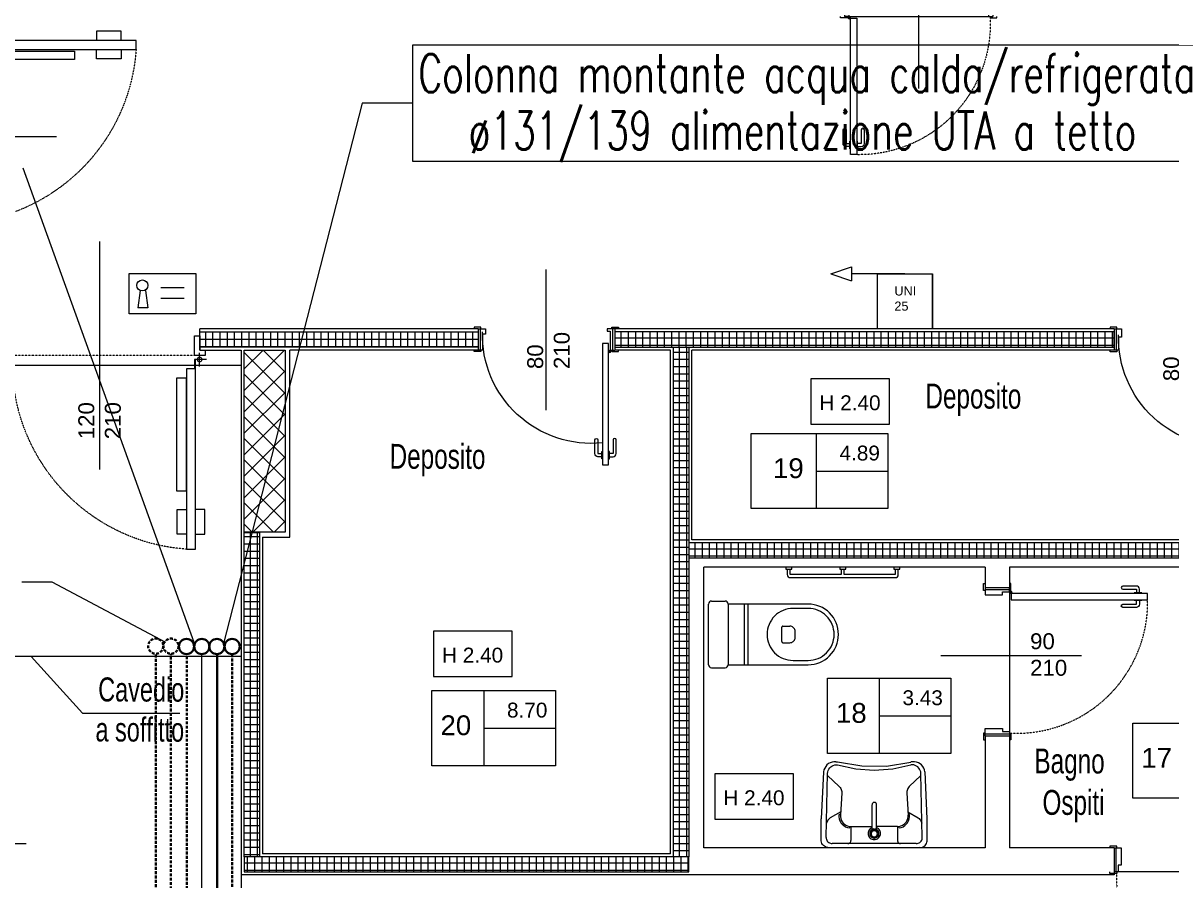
# Model space of a CAD drawing. Header units: millimetres. Extents: x -3782782348 to 131293, y -36553 to 57271.
# Drawn here: x 91542 to 92299, y 38488 to 39053 of the extents above; entities that cross this region are included whole.
import ezdxf

# ---------------------------------------------------------------- set-up
doc = ezdxf.new("R2010")
doc.units = ezdxf.units.MM
doc.header["$LTSCALE"] = 0.01
for name, pattern in [('ACAD_ISO03W100', [30, 12, -18]), ('CONTINOUS', [0]), ('HIDDEN2', [4.7625, 3.175, -1.5875]), ('TRATTEGGIATA', [19.05, 12.7, -6.35])]:
    doc.linetypes.add(name, pattern=pattern)
for name, color, linetype in [('ESTRAZ', 2, 'Continuous'), ('Idranti', 253, 'Continuous'), ('IMPIANTO', 7, 'Continuous'), ('X_Arredi', 6, 'Continuous'), ('X_MURI', 8, 'Continuous'), ('X_quote serramenti interni', 251, 'CONTINOUS')]:
    doc.layers.add(name, color=color, linetype=linetype)
doc.layers.add('tubi_uta', color=253, linetype='Continuous', lineweight=50)
doc.styles.add('nomi', font='arial.ttf')
doc.styles.add('QUOTE', font='simplex.shx', dxfattribs={"width": 0.7})
doc.styles.add('ROMANS', font='romans')

# ---------------------------------------------------------------- blocks, each defined once
blk = doc.blocks.new('porta 120 metallica')
blk.add_line((66, 71.65), (66, -78.72))
at = {"linetype": 'ByBlock'}
for p, q in [((-4.42, -6.24), (3.42, -6.24)), ((0.09, -10.75), (0.09, -1.73))]:
    blk.add_line(p, q, dxfattribs=at)
at = {"color": 5, "linetype": 'HIDDEN2'}
blk.add_line((3.5, -3.53), (123.5, -3.53), dxfattribs=at)
at = {"linetype": 'ByBlock'}
for points in [[(-3.5, 0), (-3.5, -3.53), (3.5, -3.53), (3.5, 9.47), (0, 9.47), (0, 0)], [(123.5, -3.53), (123.5, 9.47), (127, 9.47), (127, 0), (130.5, 0), (130.5, -3.53)], [(8.79, -12.27), (8.79, -131.24), (3.49, -131.24), (3.49, -131.24), (2.79, -131.24), (2.79, -6.24), (3.49, -6.24), (3.49, -12.27)]]:
    blk.add_lwpolyline(points, close=True, dxfattribs=at)
for points in [[(2.8, -121.42), (-3.26, -121.42), (-3.26, -105.12), (2.79, -105.12)], [(8.79, -121.42), (14.85, -121.42), (14.85, -105.12), (8.79, -105.12)]]:
    blk.add_lwpolyline(points, dxfattribs=at)
blk.add_circle((0.09, -6.24), 1.51, dxfattribs=at)
at = {"color": 5, "linetype": 'HIDDEN2'}
blk.add_arc((0.02, -7.99), 123.56, 274.07323, 2.06635, dxfattribs=at)
blk = doc.blocks.new('porta 90 specc')
at = {"extrusion": (0, 0, -1)}
for p, q in [((-45.03, 41.86), (-47.03, 41.86)), ((-46.03, 42.87), (-46.03, 40.86)), ((-29.12, 43.6), (-45.13, 43.6))]:
    blk.add_line(p, q, dxfattribs=at)
for p, q in [((-45.13, 45.1), (-45.13, -49.98)), ((-92.76, 0), (0, 0)), ((-29.12, -51.48), (-45.13, -51.48))]:
    blk.add_line(p, q)
for points in [[(130.94, 41.46), (130.94, 43.95, 0.414214), (128.93, 45.95), (119.91, 45.95, 1), (119.91, 43.95), (128.93, 43.95), (128.93, 41.46)], [(130.94, 36.45), (130.94, 33.94, -0.414214), (128.93, 31.94), (119.91, 31.94, -1), (119.91, 33.94), (128.93, 33.94), (128.93, 36.45)]]:
    blk.add_lwpolyline(points, format="xyb", dxfattribs=at)
for points in [[(45.13, 43.12), (46.13, 43.12), (46.13, 47.55), (45.13, 47.55)], [(29.12, 43.12), (28.12, 43.12), (28.12, 47.55), (29.12, 47.55)], [(132.44, 40.96), (132.44, 41.46), (127.43, 41.46), (127.43, 40.96)], [(29.12, 45.1), (29.12, 40.11), (40.62, 40.11), (40.62, 42.11), (45.13, 42.11), (45.13, 45.1)], [(132.44, 36.95), (132.44, 36.45), (127.43, 36.45), (127.43, 36.95)]]:
    blk.add_lwpolyline(points, dxfattribs=at)
blk.add_lwpolyline([(46.28, 40.96), (46.28, 36.95), (136.28, 36.95), (136.28, 40.96)], close=True, dxfattribs=at)
for points in [[(-45.13, -50.98), (-46.13, -50.98), (-46.13, -55.44), (-45.13, -55.44)], [(-29.12, -52.76), (-29.12, -47.97), (-40.62, -47.97), (-40.62, -49.98), (-45.13, -49.98), (-45.13, -52.76)], [(-29.12, -50.98), (-28.12, -50.98), (-28.12, -55.44), (-29.12, -55.44)]]:
    blk.add_lwpolyline(points)
blk.add_circle((46.03, 41.86), 0.652, dxfattribs=at)
at = {"linetype": 'ACAD_ISO03W100', "ltscale": 0.5, "extrusion": (0, 0, -1)}
blk.add_arc((49.84, 35.35), 86.46, 266.87807, 1.05972, dxfattribs=at)
blk = doc.blocks.new('gghh')
at = {"layer": 'X_Arredi'}
for p, q in [((15386.36, 7523.15), (15386.57, 7524.43)), ((15386.57, 7524.43), (15387.01, 7525.65)), ((15387.01, 7525.65), (15387.65, 7526.78)), ((15387.65, 7526.78), (15388.47, 7527.78)), ((15388.47, 7527.78), (15389.46, 7528.62)), ((15389.25, 7524.46), (15388.81, 7523.59)), ((15389.82, 7525.24), (15389.25, 7524.46)), ((15389.46, 7528.62), (15390.57, 7529.28)), ((15390.52, 7525.93), (15389.82, 7525.24)), ((15391.32, 7526.49), (15390.52, 7525.93)), ((15390.57, 7529.28), (15391.78, 7529.74)), ((15392.21, 7526.92), (15391.32, 7526.49)), ((15391.78, 7529.74), (15393.06, 7529.99)), ((15393.15, 7527.2), (15392.21, 7526.92)), ((15393.06, 7529.99), (15393.06, 7529.99)), ((15393.1, 7530.06), (15424, 7531.59)), ((15394.13, 7527.33), (15393.15, 7527.2)), ((15436.26, 7528.28), (15394.13, 7527.33)), ((15395.4, 7527.36), (15402.77, 7519.63)), ((15419.38, 7518.72), (15423.47, 7525.63)), ((15423.47, 7525.63), (15423.88, 7526.21)), ((15423.88, 7526.21), (15424.36, 7526.71)), ((15437.81, 7531.59), (15424, 7531.59)), ((15424.36, 7526.71), (15424.92, 7527.14)), ((15424.92, 7527.14), (15426.86, 7528.07)), ((15436.26, 7528.28), (15436.89, 7528.24)), ((15436.89, 7528.24), (15437.52, 7528.11)), ((15437.52, 7528.11), (15438.11, 7527.87)), ((15437.81, 7531.59), (15437.81, 7531.59)), ((15438.64, 7531.56), (15437.81, 7531.59)), ((15438.11, 7527.87), (15438.66, 7527.55)), ((15439.47, 7531.38), (15438.64, 7531.56)), ((15438.66, 7527.55), (15439.14, 7527.14)), ((15439.14, 7527.14), (15439.56, 7526.66)), ((15440.25, 7531.07), (15439.47, 7531.38)), ((15439.56, 7526.66), (15439.9, 7526.12)), ((15439.9, 7526.12), (15440.15, 7525.54)), ((15440.15, 7525.54), (15440.3, 7524.92)), ((15440.97, 7530.64), (15440.25, 7531.07)), ((15440.3, 7524.92), (15440.35, 7524.28)), ((15440.35, 7524.28), (15440.35, 7524.28)), ((15440.37, 7468.93), (15440.35, 7524.28)), ((15441.6, 7530.1), (15440.97, 7530.64)), ((15442.14, 7529.46), (15441.6, 7530.1)), ((15442.56, 7528.75), (15442.14, 7529.46)), ((15442.85, 7527.97), (15442.56, 7528.75)), ((15443.01, 7527.16), (15442.85, 7527.97)), ((15443.04, 7526.33), (15443.01, 7527.16)), ((15443.06, 7466.89), (15443.04, 7526.33)), ((15386.36, 7521.86), (15386.36, 7523.15)), ((15386.36, 7521.86), (15386.36, 7520.74)), ((15386.36, 7520.74), (15389.17, 7504.77)), ((15388.51, 7522.66), (15388.38, 7521.7)), ((15388.38, 7521.7), (15388.4, 7520.73)), ((15388.4, 7520.73), (15391.05, 7508.8)), ((15388.81, 7523.59), (15388.51, 7522.66)), ((15402.77, 7519.63), (15403.32, 7519.14)), ((15403.32, 7519.14), (15403.94, 7518.73)), ((15403.94, 7518.73), (15404.61, 7518.41)), ((15404.61, 7518.41), (15405.32, 7518.19)), ((15405.32, 7518.19), (15406.05, 7518.08)), ((15406.05, 7518.08), (15406.8, 7518.07)), ((15406.8, 7518.07), (15421.53, 7518.92)), ((15421.43, 7519.92), (15420.76, 7518.87)), ((15421.43, 7519.91), (15422.79, 7519.9)), ((15421.53, 7518.92), (15422.69, 7518.9)), ((15422.69, 7518.9), (15423.83, 7518.7)), ((15422.79, 7519.9), (15424.12, 7519.66)), ((15423.83, 7518.7), (15424.92, 7518.32)), ((15424.12, 7519.66), (15425.4, 7519.2)), ((15424.92, 7518.32), (15425.93, 7517.77)), ((15425.4, 7519.2), (15426.58, 7518.54)), ((15425.93, 7517.77), (15426.84, 7517.06)), ((15426.58, 7518.54), (15427.63, 7517.7)), ((15426.84, 7517.06), (15427.62, 7516.21)), ((15427.63, 7517.7), (15428.52, 7516.69)), ((15428.52, 7516.69), (15429.23, 7515.55)), ((15427.62, 7516.21), (15428.25, 7515.25)), ((15428.25, 7515.25), (15428.71, 7514.21)), ((15428.71, 7514.21), (15428.99, 7513.1)), ((15428.99, 7513.1), (15429.09, 7511.96)), ((15430.03, 7513.01), (15429.06, 7512.51)), ((15429.09, 7511.96), (15438.33, 7511.97)), ((15429.09, 7511.96), (15429.09, 7498.04)), ((15429.23, 7515.55), (15429.74, 7514.31)), ((15429.74, 7514.31), (15430.03, 7513.01)), ((15438.68, 7512), (15438.33, 7511.97)), ((15439.02, 7512.09), (15438.68, 7512)), ((15439.34, 7512.24), (15439.02, 7512.09)), ((15439.63, 7512.43), (15439.34, 7512.24)), ((15439.88, 7512.68), (15439.63, 7512.43)), ((15440.08, 7512.97), (15439.88, 7512.68)), ((15440.23, 7513.28), (15440.08, 7512.97)), ((15440.32, 7513.62), (15440.23, 7513.28)), ((15440.35, 7513.96), (15440.32, 7513.62)), ((15389.17, 7504.77), (15389.25, 7488.57)), ((15391.05, 7508.8), (15391.95, 7496.61)), ((15391.95, 7496.61), (15391.09, 7484.42)), ((15413.18, 7496.55), (15413.2, 7496.81)), ((15413.2, 7496.29), (15413.18, 7496.55)), ((15413.2, 7496.81), (15413.27, 7497.06)), ((15413.27, 7496.05), (15413.2, 7496.29)), ((15413.27, 7497.06), (15413.38, 7497.29)), ((15413.38, 7495.81), (15413.27, 7496.05)), ((15413.53, 7495.6), (15413.38, 7495.81)), ((15413.52, 7497.5), (15413.71, 7497.69)), ((15413.71, 7495.42), (15413.53, 7495.6)), ((15413.71, 7497.69), (15413.92, 7497.84)), ((15413.92, 7495.27), (15413.71, 7495.42)), ((15413.92, 7497.84), (15414.15, 7497.94)), ((15414.15, 7495.16), (15413.92, 7495.27)), ((15414.15, 7497.94), (15414.4, 7498.01)), ((15414.4, 7495.09), (15414.15, 7495.16)), ((15414.4, 7498.01), (15414.66, 7498.03)), ((15414.66, 7495.07), (15414.4, 7495.09)), ((15431.04, 7495.08), (15414.66, 7495.07)), ((15431.02, 7498.04), (15414.71, 7498.03)), ((15429.1, 7481.24), (15429.09, 7495.14)), ((15429.86, 7498.03), (15430.17, 7498.66)), ((15429.88, 7495.08), (15429.88, 7495.08)), ((15430.2, 7494.45), (15429.88, 7495.08)), ((15430.17, 7498.66), (15430.58, 7499.24)), ((15430.62, 7493.88), (15430.2, 7494.45)), ((15430.58, 7499.24), (15431.08, 7499.73)), ((15431.13, 7493.39), (15430.62, 7493.88)), ((15430.67, 7496.98), (15430.78, 7497.48)), ((15430.68, 7496.12), (15430.68, 7496.12)), ((15430.8, 7495.61), (15430.68, 7496.12)), ((15430.78, 7497.48), (15430.98, 7497.97)), ((15431.01, 7495.14), (15430.8, 7495.61)), ((15430.98, 7497.97), (15431.25, 7498.4)), ((15431.29, 7494.7), (15431.01, 7495.14)), ((15431.08, 7499.73), (15431.66, 7500.13)), ((15431.14, 7496.58), (15431.18, 7497.02)), ((15431.18, 7496.13), (15431.14, 7496.58)), ((15431.18, 7497.02), (15431.3, 7497.46)), ((15431.3, 7495.7), (15431.18, 7496.13)), ((15431.25, 7498.4), (15431.6, 7498.79)), ((15431.65, 7494.32), (15431.29, 7494.7)), ((15431.3, 7497.46), (15431.48, 7497.86)), ((15431.48, 7495.3), (15431.3, 7495.7)), ((15431.48, 7497.86), (15431.74, 7498.23)), ((15431.74, 7494.93), (15431.48, 7495.3)), ((15431.6, 7498.79), (15432.01, 7499.11)), ((15432.06, 7494.01), (15431.65, 7494.32)), ((15431.66, 7500.13), (15432.31, 7500.43)), ((15431.74, 7498.23), (15432.05, 7498.54)), ((15432.05, 7494.61), (15431.74, 7494.93)), ((15431.85, 7496.6), (15431.88, 7496.96)), ((15431.88, 7496.25), (15431.85, 7496.6)), ((15431.88, 7496.96), (15431.97, 7497.3)), ((15431.97, 7495.91), (15431.88, 7496.25)), ((15431.97, 7497.3), (15432.13, 7497.63)), ((15432.13, 7495.58), (15431.97, 7495.91)), ((15432.01, 7499.11), (15432.47, 7499.36)), ((15432.05, 7498.54), (15432.41, 7498.8)), ((15432.41, 7494.36), (15432.05, 7494.61)), ((15432.53, 7493.77), (15432.06, 7494.01)), ((15432.13, 7497.63), (15432.33, 7497.92)), ((15432.33, 7495.29), (15432.13, 7495.58)), ((15432.31, 7500.43), (15432.99, 7500.6)), ((15432.33, 7497.92), (15432.59, 7498.17)), ((15432.59, 7495.04), (15432.33, 7495.29)), ((15432.41, 7498.8), (15432.81, 7498.99)), ((15432.81, 7494.17), (15432.41, 7494.36)), ((15432.47, 7499.36), (15432.96, 7499.53)), ((15432.59, 7498.17), (15432.88, 7498.37)), ((15432.88, 7494.84), (15432.59, 7495.04)), ((15432.81, 7498.99), (15433.24, 7499.11)), ((15433.24, 7494.05), (15432.81, 7494.17)), ((15432.88, 7498.37), (15433.21, 7498.52)), ((15433.21, 7494.69), (15432.88, 7494.84)), ((15432.96, 7499.53), (15433.47, 7499.61)), ((15432.99, 7500.6), (15433.69, 7500.66)), ((15433.21, 7498.52), (15433.56, 7498.62)), ((15433.56, 7494.6), (15433.21, 7494.69)), ((15433.24, 7499.11), (15433.68, 7499.15)), ((15433.68, 7494.01), (15433.24, 7494.05)), ((15433.47, 7499.61), (15433.99, 7499.6)), ((15433.56, 7498.62), (15433.92, 7498.65)), ((15433.92, 7494.57), (15433.56, 7494.6)), ((15433.68, 7499.15), (15434.12, 7499.11)), ((15434.12, 7494.05), (15433.68, 7494.01)), ((15433.69, 7500.66), (15434.4, 7500.6)), ((15433.92, 7498.65), (15434.28, 7498.62)), ((15434.28, 7494.6), (15433.92, 7494.57)), ((15433.99, 7499.6), (15434.5, 7499.5)), ((15434.12, 7499.11), (15434.54, 7498.99)), ((15434.54, 7494.17), (15434.12, 7494.05)), ((15434.28, 7498.62), (15434.63, 7498.52)), ((15434.63, 7494.69), (15434.28, 7494.6)), ((15434.4, 7500.6), (15435.08, 7500.41)), ((15434.5, 7499.5), (15434.99, 7499.32)), ((15434.54, 7498.99), (15434.94, 7498.8)), ((15434.94, 7494.36), (15434.54, 7494.17)), ((15435.04, 7493.87), (15434.56, 7493.68)), ((15434.63, 7498.52), (15434.96, 7498.37)), ((15434.96, 7494.84), (15434.63, 7494.69)), ((15434.94, 7498.8), (15435.3, 7498.55)), ((15435.31, 7494.61), (15434.94, 7494.36)), ((15434.96, 7498.37), (15435.25, 7498.17)), ((15435.25, 7495.04), (15434.96, 7494.84)), ((15434.99, 7499.32), (15435.43, 7499.05)), ((15435.49, 7494.14), (15435.04, 7493.87)), ((15435.08, 7500.41), (15435.72, 7500.11)), ((15435.25, 7498.17), (15435.51, 7497.92)), ((15435.51, 7495.29), (15435.25, 7495.04)), ((15435.3, 7498.55), (15435.62, 7498.23)), ((15435.62, 7494.93), (15435.31, 7494.61)), ((15435.43, 7499.05), (15435.83, 7498.72)), ((15435.87, 7494.49), (15435.49, 7494.14)), ((15435.51, 7497.92), (15435.71, 7497.63)), ((15435.71, 7495.59), (15435.51, 7495.29)), ((15435.62, 7498.23), (15435.87, 7497.86)), ((15435.87, 7495.3), (15435.62, 7494.93)), ((15435.71, 7497.63), (15435.87, 7497.3)), ((15435.87, 7495.91), (15435.71, 7495.59)), ((15435.72, 7500.11), (15436.3, 7499.71)), ((15435.83, 7498.72), (15436.16, 7498.32)), ((15435.87, 7497.86), (15436.06, 7497.46)), ((15435.87, 7497.3), (15435.96, 7496.96)), ((15435.96, 7496.25), (15435.87, 7495.91)), ((15436.06, 7495.7), (15435.87, 7495.3)), ((15436.2, 7494.89), (15435.87, 7494.49)), ((15435.96, 7496.96), (15435.99, 7496.61)), ((15435.99, 7496.61), (15435.96, 7496.25)), ((15436.06, 7497.46), (15436.17, 7497.03)), ((15436.17, 7496.13), (15436.06, 7495.7)), ((15436.16, 7498.32), (15436.42, 7497.87)), ((15436.17, 7497.03), (15436.21, 7496.58)), ((15436.21, 7496.58), (15436.17, 7496.13)), ((15436.45, 7495.35), (15436.2, 7494.89)), ((15436.3, 7499.71), (15436.8, 7499.21)), ((15436.84, 7493.99), (15436.34, 7493.49)), ((15436.42, 7497.87), (15436.6, 7497.38)), ((15436.62, 7495.84), (15436.45, 7495.35)), ((15436.6, 7497.38), (15436.7, 7496.87)), ((15436.7, 7496.35), (15436.62, 7495.84)), ((15436.7, 7496.87), (15436.7, 7496.35)), ((15436.8, 7499.21), (15437.21, 7498.63)), ((15437.23, 7494.58), (15436.84, 7493.99)), ((15437.21, 7498.63), (15437.51, 7497.99)), ((15437.53, 7495.22), (15437.23, 7494.58)), ((15437.51, 7497.99), (15437.69, 7497.31)), ((15437.7, 7495.9), (15437.53, 7495.22)), ((15437.69, 7497.31), (15437.76, 7496.61)), ((15437.76, 7496.61), (15437.7, 7495.9)), ((15389.25, 7488.57), (15386.6, 7472.58)), ((15431.72, 7493), (15431.13, 7493.39)), ((15432.36, 7492.71), (15431.72, 7493)), ((15433.05, 7492.54), (15432.36, 7492.71)), ((15433.02, 7493.62), (15432.53, 7493.77)), ((15433.54, 7493.55), (15433.02, 7493.62)), ((15433.75, 7492.5), (15433.05, 7492.54)), ((15434.05, 7493.57), (15433.54, 7493.55)), ((15434.46, 7492.57), (15433.75, 7492.5)), ((15434.56, 7493.68), (15434.05, 7493.57)), ((15435.13, 7492.77), (15434.46, 7492.57)), ((15435.77, 7493.07), (15435.13, 7492.77)), ((15436.34, 7493.49), (15435.77, 7493.07)), ((15391.09, 7484.42), (15388.49, 7472.48)), ((15428.72, 7479), (15428.26, 7477.95)), ((15429, 7480.11), (15428.72, 7479)), ((15429.1, 7481.24), (15429, 7480.11)), ((15430.04, 7480.2), (15429.08, 7480.7)), ((15429.1, 7481.24), (15438.34, 7481.25)), ((15429.75, 7478.89), (15429.24, 7477.65)), ((15430.04, 7480.2), (15429.75, 7478.89)), ((15438.34, 7481.25), (15438.69, 7481.22)), ((15438.69, 7481.22), (15439.03, 7481.13)), ((15439.03, 7481.13), (15439.35, 7480.98)), ((15439.35, 7480.98), (15439.64, 7480.78)), ((15439.64, 7480.78), (15439.89, 7480.54)), ((15439.89, 7480.54), (15440.1, 7480.25)), ((15440.1, 7480.25), (15440.24, 7479.94)), ((15440.24, 7479.94), (15440.34, 7479.6)), ((15440.34, 7479.6), (15440.37, 7479.26)), ((15386.37, 7471.23), (15386.58, 7472.5)), ((15386.38, 7469.95), (15386.37, 7471.23)), ((15386.58, 7472.5), (15386.58, 7472.5)), ((15388.4, 7471.48), (15388.42, 7472.45)), ((15388.53, 7470.51), (15388.4, 7471.48)), ((15388.49, 7472.48), (15388.49, 7472.48)), ((15395.42, 7465.82), (15402.79, 7473.56)), ((15402.79, 7473.56), (15403.34, 7474.05)), ((15403.34, 7474.05), (15403.96, 7474.46)), ((15403.96, 7474.46), (15404.63, 7474.78)), ((15404.63, 7474.78), (15405.34, 7475)), ((15405.34, 7475), (15406.07, 7475.11)), ((15406.07, 7475.11), (15406.82, 7475.12)), ((15406.82, 7475.12), (15421.55, 7474.28)), ((15419.4, 7474.48), (15423.5, 7467.57)), ((15421.45, 7473.29), (15420.78, 7474.33)), ((15422.81, 7473.31), (15421.45, 7473.29)), ((15422.7, 7474.3), (15421.55, 7474.28)), ((15421.55, 7474.28), (15421.55, 7474.28)), ((15423.84, 7474.5), (15422.7, 7474.3)), ((15424.14, 7473.55), (15422.81, 7473.31)), ((15424.94, 7474.89), (15423.84, 7474.5)), ((15425.41, 7474.01), (15424.14, 7473.55)), ((15425.95, 7475.44), (15424.94, 7474.89)), ((15426.59, 7474.67), (15425.41, 7474.01)), ((15426.86, 7476.15), (15425.95, 7475.44)), ((15427.64, 7475.51), (15426.59, 7474.67)), ((15427.63, 7476.99), (15426.86, 7476.15)), ((15428.26, 7477.95), (15427.63, 7476.99)), ((15428.54, 7476.52), (15427.64, 7475.51)), ((15429.24, 7477.65), (15428.54, 7476.52)), ((15386.61, 7468.68), (15386.38, 7469.95)), ((15387.06, 7467.47), (15386.61, 7468.68)), ((15387.7, 7466.36), (15387.06, 7467.47)), ((15388.52, 7465.37), (15387.7, 7466.36)), ((15389.51, 7464.54), (15388.52, 7465.37)), ((15388.83, 7469.59), (15388.53, 7470.51)), ((15389.27, 7468.72), (15388.83, 7469.59)), ((15389.85, 7467.93), (15389.27, 7468.72)), ((15390.61, 7463.89), (15389.51, 7464.54)), ((15390.55, 7467.25), (15389.85, 7467.93)), ((15391.35, 7466.69), (15390.55, 7467.25)), ((15391.82, 7463.43), (15390.61, 7463.89)), ((15392.23, 7466.26), (15391.35, 7466.69)), ((15393.18, 7465.98), (15392.23, 7466.26)), ((15394.15, 7465.85), (15393.18, 7465.98)), ((15436.28, 7464.93), (15394.15, 7465.85)), ((15423.5, 7467.57), (15423.9, 7466.99)), ((15423.9, 7466.99), (15424.39, 7466.49)), ((15424.39, 7466.49), (15424.95, 7466.06)), ((15424.95, 7466.06), (15426.89, 7465.14)), ((15436.92, 7464.97), (15436.28, 7464.93)), ((15436.28, 7464.93), (15436.28, 7464.93)), ((15437.54, 7465.11), (15436.92, 7464.97)), ((15438.13, 7465.34), (15437.54, 7465.11)), ((15438.68, 7465.67), (15438.13, 7465.34)), ((15439.17, 7466.07), (15438.68, 7465.67)), ((15439.59, 7466.55), (15439.17, 7466.07)), ((15439.92, 7467.09), (15439.59, 7466.55)), ((15440.17, 7467.68), (15439.92, 7467.09)), ((15440.32, 7468.3), (15440.17, 7467.68)), ((15440.37, 7468.93), (15440.32, 7468.3)), ((15442.16, 7463.76), (15441.63, 7463.12)), ((15442.59, 7464.47), (15442.16, 7463.76)), ((15442.88, 7465.25), (15442.59, 7464.47)), ((15443.04, 7466.06), (15442.88, 7465.25)), ((15443.06, 7466.89), (15443.04, 7466.06)), ((15393.08, 7463.19), (15391.82, 7463.43)), ((15424.03, 7461.61), (15393.12, 7463.11)), ((15437.83, 7461.62), (15424.03, 7461.61)), ((15438.67, 7461.66), (15437.83, 7461.62)), ((15437.83, 7461.62), (15437.83, 7461.62)), ((15439.49, 7461.84), (15438.67, 7461.66)), ((15440.28, 7462.14), (15439.49, 7461.84)), ((15440.99, 7462.58), (15440.28, 7462.14)), ((15441.63, 7463.12), (15440.99, 7462.58))]:
    blk.add_line(p, q, dxfattribs=at)
blk = doc.blocks.new('SFTTGSDF')
for points in [[(348529.45, -536541.87), (348529.45, -536543.37), (348533.45, -536543.37), (348533.45, -536541.87)], [(348565.05, -536541.87), (348565.05, -536543.37), (348569.05, -536543.37), (348569.05, -536541.87)], [(348600.66, -536541.87), (348600.66, -536543.37), (348604.66, -536543.37), (348604.66, -536541.87)]]:
    blk.add_lwpolyline(points, close=True)
blk.add_lwpolyline([(348530.45, -536543.37), (348530.45, -536546.84, 0.415941), (348532.45, -536548.85), (348601.66, -536548.85, 0.415941), (348603.66, -536546.84), (348603.66, -536543.37)], format="xyb")
for points in [[(348566.05, -536543.37), (348566.05, -536546.85), (348532.45, -536546.85), (348532.45, -536546.85), (348532.45, -536543.37)], [(348601.66, -536543.37), (348601.66, -536546.85), (348568.05, -536546.85), (348568.05, -536543.37)]]:
    blk.add_lwpolyline(points)
blk = doc.blocks.new('A$C7F2C6A65')
at = {"layer": 'Idranti', "color": 1}
for p, q in [((42344.8, 21429.1), (42358.53, 21433.75)), ((42358.53, 21433.75), (42358.53, 21424.44)), ((42344.8, 21429.1), (42358.53, 21424.44)), ((42393.67, 21429.1), (42358.53, 21429.1))]:
    blk.add_line(p, q, dxfattribs=at)
blk.add_lwpolyline([(42375.52, 21429.1), (42411.81, 21429.1), (42411.81, 21392.81), (42375.52, 21392.81)], close=True, dxfattribs=at)
at = {"layer": 'Idranti', "insert": (42386.72, 21412.8, 0), "char_height": 6, "width": 116.6418, "attachment_point": 4, "rotation": 0.04424, "style": 'nomi'}
blk.add_mtext('UNI\\P25', dxfattribs=at)
blk = doc.blocks.new('90')
for p, q in [((3.93, -46.38), (3.93, 46.38)), ((52.76, 17.26), (52.76, 1.25)), ((-42.11, 1.25), (49.98, 1.25))]:
    blk.add_line(p, q)
at = {"extrusion": (0, 0, -1)}
for p, q in [((-45.1, 17.26), (-45.1, 1.25)), ((-42.87, 0.35), (-40.86, 0.35)), ((-41.86, 1.35), (-41.86, -0.66))]:
    blk.add_line(p, q, dxfattribs=at)
for points in [[(45.1, 17.26), (40.11, 17.26), (40.11, 5.76), (42.11, 5.76), (42.11, 1.25), (45.1, 1.25)], [(43.12, 1.25), (43.12, 0.25), (47.55, 0.25), (47.55, 1.25)], [(40.96, -86.06), (41.46, -86.06), (41.46, -81.05), (40.96, -81.05)], [(36.95, -86.06), (36.45, -86.06), (36.45, -81.05), (36.95, -81.05)]]:
    blk.add_lwpolyline(points, dxfattribs=at)
for points in [[(52.76, 17.26), (47.97, 17.26), (47.97, 5.76), (49.98, 5.76), (49.98, 1.25), (52.76, 1.25)], [(50.98, 1.25), (50.98, 0.25), (55.44, 0.25), (55.44, 1.25)]]:
    blk.add_lwpolyline(points)
blk.add_lwpolyline([(40.96, 0.1), (36.95, 0.1), (36.95, -89.9), (40.96, -89.9)], close=True, dxfattribs=at)
for points in [[(41.46, -84.56), (43.95, -84.56, 0.414214), (45.95, -82.55), (45.95, -73.53, 1), (43.95, -73.53), (43.95, -82.55), (41.46, -82.55)], [(36.45, -84.56), (33.94, -84.56, -0.414214), (31.94, -82.55), (31.94, -73.53, -1), (33.94, -73.53), (33.94, -82.55), (36.45, -82.55)]]:
    blk.add_lwpolyline(points, format="xyb", dxfattribs=at)
blk.add_circle((41.86, 0.35), 0.652, dxfattribs=at)
at = {"linetype": 'ACAD_ISO03W100', "ltscale": 0.5, "extrusion": (0, 0, -1)}
blk.add_arc((35.35, -3.46), 86.46, 176.87807, 271.05972, dxfattribs=at)

msp = doc.modelspace()

# ---------------------------------------------------------------- hatches: boundary and pattern name
at = {"layer": 'X_MURI', "ltscale": 4}
h = msp.add_hatch(dxfattribs=at)
h.set_pattern_fill('_USER', color=256, scale=10, angle=45, style=0, double=1, pattern_type=0)
h.set_pattern_definition([(45, (139069.621, 4436.309), (-7.0710678, 7.0710678), []), (135, (139069.621, 4436.309), (-7.0710678, -7.0710678), [])])
h.paths.add_polyline_path([(90296.57, 39311.02), (90341.57, 39311.02), (90341.57, 39261.02), (90296.57, 39261.02)])
h.paths.add_polyline_path([(90296.57, 38915.02), (90341.57, 38915.02), (90341.57, 38865.02), (90296.57, 38865.02)])
h.paths.add_polyline_path([(90713.32, 38880.9), (90713.32, 38853.9), (90833.32, 38853.9), (90833.32, 38880.9)])
h.paths.add_polyline_path([(91296.57, 38837.04), (91323.57, 38837.04), (91323.57, 38606.35), (91296.57, 38606.35)])
h.paths.add_polyline_path([(91688.08, 38837.04), (91715.08, 38837.04), (91715.08, 38717.04), (91688.08, 38717.04)])
h.paths.add_polyline_path([(92397.55, 38409.02), (92377.55, 38409.02), (92377.55, 38849.02), (92397.55, 38849.02)])
h.paths.add_polyline_path([(93052.48, 38637.02), (93329.54, 38637.02), (93329.54, 38621.04), (93052.48, 38621.04)])
h.paths.add_polyline_path([(93052.48, 38822.02), (93329.48, 38822.02), (93329.48, 38849.02), (93025.48, 38849.02), (93025.48, 38409.02), (93329.48, 38409.02), (93329.48, 38436.02), (93052.48, 38436.02)])
h = msp.add_hatch(dxfattribs=at)
h.set_pattern_fill('NET', color=256, scale=1.5, style=0)
h.set_pattern_definition([(0, (96153.6844, -16948.474), (0, 4.7625), []), (90, (96153.6844, -16948.474), (-4.7625, 3e-16), [])])
edge = h.paths.add_edge_path()
edge.add_line((91837.71, 38849.05), (91842.31, 38849.05))
edge.add_line((91842.31, 38849.05), (91842.31, 38839.05))
edge.add_line((91842.31, 38839.05), (91658.7, 38839.05))
edge.add_line((91658.7, 38839.05), (91658.7, 38849.05))
edge.add_line((91658.7, 38849.05), (91842.31, 38849.05))
h = msp.add_hatch(dxfattribs=at)
h.set_pattern_fill('NET', color=256, scale=1.5, style=0)
h.set_pattern_definition([(180, (88050.3877, 8603.176), (0, 4.7625), []), (90, (88050.3877, 8603.176), (4.7625, 3e-16), [])])
edge = h.paths.add_edge_path()
edge.add_line((91933.46, 38849.03), (91932.31, 38849.03))
edge.add_line((91932.31, 38849.03), (91932.31, 38839.03))
edge.add_line((91932.31, 38839.03), (92261.66, 38839.02))
edge.add_line((92261.66, 38839.02), (92261.66, 38849.02))
edge.add_line((92261.66, 38849.02), (91932.31, 38849.03))
h = msp.add_hatch(dxfattribs=at)
h.set_pattern_fill('NET', color=256, scale=1.5, angle=90, style=0)
h.set_pattern_definition([(90, (122216.964, 43107.6975), (-4.7625, 3e-16), []), (180, (122216.964, 43107.6975), (-6e-16, -4.7625), [])])
h.paths.add_polyline_path([(91971.12, 38839.03), (91981.12, 38839.03), (91981.12, 38503.03), (91971.12, 38503.03)])
h = msp.add_hatch(dxfattribs=at)
h.set_pattern_fill('NET', color=256, scale=1.5, angle=90, style=0)
h.set_pattern_definition([(90, (121933.9296, 43081.3303), (-4.7625, 3e-16), []), (180, (121933.9296, 43081.3303), (-6e-16, -4.7625), [])])
h.paths.add_polyline_path([(91688.08, 38716.86), (91698.08, 38716.86), (91698.09, 38503.04), (91688.08, 38503.04)])
h = msp.add_hatch(dxfattribs=at)
h.set_pattern_fill('NET', color=256, scale=1.5, style=0)
h.set_pattern_definition([(180, (88156.277, 8464.1894), (0, 4.7625), []), (90, (88156.277, 8464.1894), (4.7625, 3e-16), [])])
edge = h.paths.add_edge_path()
edge.add_line((91982.27, 38710.04), (91981.12, 38710.04))
edge.add_line((91981.12, 38710.04), (91981.12, 38700.04))
edge.add_line((91981.12, 38700.04), (92377.55, 38700.03))
edge.add_line((92377.55, 38700.03), (92377.55, 38710.03))
edge.add_line((92377.55, 38710.03), (91981.12, 38710.04))
h = msp.add_hatch(dxfattribs=at)
h.set_pattern_fill('NET', color=256, scale=1.5, style=0)
h.set_pattern_definition([(180, (87861.24, 8257.184), (0, 4.7625), []), (90, (87861.24, 8257.184), (4.7625, 3e-16), [])])
h.paths.add_polyline_path([(91688.08, 38503.04), (91688.08, 38493.04), (91981.12, 38493.03), (91981.12, 38503.03)])

# ---------------------------------------------------------------- linework, layer by layer
at = {"color": 1}
for p, q in [((91765.84, 38999.87, 0), (91674.25, 38642.74)), ((91799.14, 38999.87, 0), (91765.84, 38999.87, 0)), ((91542.15, 38957.25), (91654.82, 38644.5)), ((91541.33, 38684.32), (91561.25, 38684.32)), ((91561.25, 38684.32), (91636.1, 38644.48))]:
    msp.add_line(p, q, dxfattribs=at)
at = {"color": 1, "elevation": 0}
msp.add_lwpolyline([(91799.14, 39038.28), (92390.06, 39038.28), (92390.06, 38961.45), (91799.14, 38961.45)], close=True, dxfattribs=at)
at = {"layer": 'IMPIANTO', "color": 30, "linetype": 'Continuous'}
msp.add_line((91660.1, 37811.25, 0), (91660.1, 38636.66, 0), dxfattribs=at)
at = {"layer": 'tubi_uta', "color": 6}
for p, q in [((91680.08, 38646.66, 0), (91680.08, 38646.82, 0)), ((91670.08, 37821.68, 0), (91670.08, 38636.82, 0))]:
    msp.add_line(p, q, dxfattribs=at)
at = {"layer": 'tubi_uta', "color": 6, "linetype": 'TRATTEGGIATA', "ltscale": 15}
for p, q in [((91629.72, 37860.1, 0), (91629.72, 38636.93, 0)), ((91639.71, 37850.1, 0), (91639.71, 38636.76, 0)), ((91680.08, 37831.68, 0), (91680.08, 38636.66, 0))]:
    msp.add_line(p, q, dxfattribs=at)
at = {"layer": 'tubi_uta', "color": 30, "linetype": 'TRATTEGGIATA', "ltscale": 15}
msp.add_line((91650.11, 37801.68, 0), (91650.11, 38636.83, 0), dxfattribs=at)
at = {"layer": 'tubi_uta', "color": 6, "linetype": 'TRATTEGGIATA', "ltscale": 15}
for centre in [(91629.67, 38641.89, 0), (91639.73, 38641.89, 0)]:
    msp.add_circle(centre, 5, dxfattribs=at)
at = {"layer": 'tubi_uta', "color": 30, "ltscale": 0.01}
for centre in [(91649.98, 38641.66, 0), (91660.04, 38641.66, 0)]:
    msp.add_circle(centre, 5, dxfattribs=at)
at = {"layer": 'tubi_uta', "color": 6}
for centre in [(91670.01, 38641.66, 0), (91680.07, 38641.66, 0)]:
    msp.add_circle(centre, 5, dxfattribs=at)
at = {"layer": 'X_MURI', "ltscale": 4}
for p, q in [((91887.19, 38797.47, 0), (91887.19, 38890.23, 0)), ((92141.76, 38851, 0), (92141.76, 38887.29, 0)), ((91633.01, 38878.35), (91648.34, 38878.35)), ((91619.45, 38876.31), (91617.86, 38864.92)), ((91622.96, 38876.31), (91624.56, 38864.92)), ((91633.01, 38871.21), (91648.34, 38871.21)), ((91624.56, 38864.92), (91617.86, 38864.92)), ((91842.31, 38851.02, 0), (91658.7, 38851.03, 0)), ((91658.7, 38837.04, 0), (91658.7, 38851.03, 0)), ((91842.31, 38851.02, 0), (91842.31, 38837.03, 0)), ((91843.57, 38851.09, 0), (91843.57, 38837.09)), ((92261.66, 38851.02, 0), (91932.31, 38851.02, 0)), ((91932.31, 38851.02, 0), (91932.31, 38837.6, 0)), ((92261.66, 38851.02, 0), (92261.66, 38837, 0)), ((92262.94, 38851.1, 0), (92262.94, 38837, 0)), ((91658.7, 38837.04, 0), (91686.08, 38837.04, 0)), ((91686.08, 38837.04, 0), (91686.08, 38491.03, 0)), ((91718.08, 38713.64, 0), (91718.08, 38837.03, 0)), ((91842.31, 38837.03, 0), (91718.08, 38837.03, 0)), ((91843.29, 38837.09), (91842.29, 38837.09)), ((91969.12, 38837.02, 0), (91932.31, 38837.02, 0)), ((91969.11, 38505.03, 0), (91969.12, 38837.02, 0)), ((92261.66, 38837, 0), (91983.12, 38837.02, 0)), ((91983.12, 38712.06, 0), (91983.12, 38837.02, 0)), ((91983.12, 38712.04, 0), (91983.12, 38837.02, 0)), ((92262.66, 38837, 0), (92261.66, 38837, 0)), ((92065.22, 38782.05), (92065.22, 38732.51)), ((92065.22, 38757.28), (92112.38, 38757.28)), ((91700.08, 38713.64, 0), (91700.08, 38505.03, 0)), ((91700.08, 38713.64, 0), (91718.08, 38713.64, 0)), ((92359.38, 38712.04, 0), (91983.12, 38712.04, 0)), ((91991.12, 38509.03, 0), (91991.13, 38694.04, 0)), ((92176.53, 38694.04, 0), (91991.13, 38694.04, 0)), ((92176.53, 38694.04, 0), (92176.53, 38680.62, 0)), ((92192.53, 38694.04, 0), (92192.53, 38680.62, 0)), ((92359.38, 38694.04, 0), (92192.53, 38694.04, 0)), ((92176.52, 38680.62, 0), (92192.52, 38680.62, 0)), ((91994.12, 38629.6, 0), (91994.12, 38669.6, 0)), ((91996.12, 38671.6, 0), (92005.12, 38671.6, 0)), ((92007.12, 38669.6, 0), (92007.12, 38629.6, 0)), ((92020.06, 38669.6, 0), (92020.06, 38629.6, 0)), ((92020.06, 38669.6, 0), (92020.06, 38629.6, 0)), ((91547.66, 38635.01, 0), (91581.34, 38597.65)), ((91996.12, 38627.6, 0), (92005.12, 38627.6, 0)), ((92106.72, 38620.74), (92106.72, 38571.2)), ((91845.98, 38612.59), (91845.98, 38563.05)), ((91581.34, 38597.65), (91645.62, 38597.65)), ((92106.72, 38595.97), (92153.88, 38595.97)), ((91845.98, 38587.82), (91893.15, 38587.82)), ((92176.52, 38582.75, 0), (92192.52, 38582.75, 0)), ((92176.53, 38582.75, 0), (92176.53, 38509.03, 0)), ((92192.53, 38582.75, 0), (92192.53, 38509.03, 0)), ((91991.13, 38509.03, 0), (91991.12, 38578.19, 0)), ((92176.53, 38509.03, 0), (91991.12, 38509.03, 0)), ((92261.52, 38509.03, 0), (92192.53, 38509.03, 0)), ((92261.52, 38509.03, 0), (92261.52, 38491.03, 0)), ((91969.11, 38505.03, 0), (91700.08, 38505.03, 0)), ((92261.52, 38491.03, 0), (91686.08, 38491.03, 0)), ((91686.08, 38491.03, 0), (91686.08, 38131.01, 0))]:
    msp.add_line(p, q, dxfattribs=at)
at = {"layer": 'X_MURI', "ltscale": 4, "extrusion": (0, 0, -1)}
for p, q in [((91932.29, 38851.02, 0), (91927.3, 38851.02, 0)), ((91927.3, 38851.02, 0), (91927.3, 38849.61, 0)), ((91927.3, 38849.61, 0), (91929.31, 38849.61, 0)), ((91929.31, 38849.61, 0), (91929.31, 38837.09, 0)), ((91930.79, 38851.02, 0), (91930.79, 38837.09, 0)), ((91930.06, 38836.19, 0), (91928.05, 38836.19, 0)), ((91929.05, 38837.19, 0), (91929.05, 38835.19, 0)), ((91929.31, 38837.09, 0), (91932.29, 38837.09, 0)), ((91930.31, 38837.09, 0), (91930.31, 38836.09, 0)), ((91930.31, 38836.09, 0), (91934.74, 38836.09, 0)), ((91934.74, 38836.09, 0), (91934.74, 38837.09, 0))]:
    msp.add_line(p, q, dxfattribs=at)
at = {"layer": 'X_MURI', "ltscale": 4, "elevation": 0}
for points in [[(91511.4, 39034.07), (91576.13, 39034.07), (91576.13, 39028.69), (91511.4, 39028.69)], [(91688.08, 38837.04), (91715.08, 38837.04), (91715.08, 38717.04), (91688.08, 38717.04)], [(91472.47, 38827.04), (91686.08, 38827.04), (91686.08, 38635.01), (91472.47, 38635.01)], [(91649.9, 38818.45), (91643.27, 38818.45), (91643.27, 38744.23), (91649.9, 38744.23)]]:
    msp.add_lwpolyline(points, close=True, dxfattribs=at)
at = {"layer": 'X_MURI', "ltscale": 4}
for points in [[(91612.13, 38887.42), (91656.04, 38887.42), (91656.04, 38860.96), (91612.13, 38860.96)], [(92061.53, 38788.12), (92113.5, 38788.12), (92113.5, 38818.12), (92061.53, 38818.12)], [(92022.2, 38782.05), (92112.38, 38782.05), (92112.38, 38732.51), (92022.2, 38732.51)], [(91812.71, 38621.77), (91864.68, 38621.77), (91864.68, 38651.77), (91812.71, 38651.77)], [(92072.51, 38620.74), (92153.88, 38620.74), (92153.88, 38571.2), (92072.51, 38571.2)], [(91811.77, 38612.59), (91893.15, 38612.59), (91893.15, 38563.05), (91811.77, 38563.05)], [(92273.84, 38591.16), (92355.21, 38591.16), (92355.21, 38541.62), (92273.84, 38541.62)], [(91998.2, 38527.73), (92050.17, 38527.73), (92050.17, 38557.73), (91998.2, 38557.73)]]:
    msp.add_lwpolyline(points, close=True, dxfattribs=at)
at = {"layer": 'X_MURI', "ltscale": 4, "elevation": 0}
for points in [[(91837.71, 38849.05), (91842.31, 38849.05), (91842.31, 38839.05), (91658.7, 38839.05), (91658.7, 38849.05), (91842.31, 38849.05)], [(91844.07, 38851.09), (91844.07, 38852.09), (91839.62, 38852.09), (91839.62, 38851.09)], [(91842.29, 38851.09), (91847.08, 38851.09), (91847.08, 38847.59), (91845.08, 38847.59), (91845.08, 38837.09), (91842.29, 38837.09)], [(91933.46, 38849.03), (91932.31, 38849.03), (91932.31, 38839.03), (92261.66, 38839.02), (92261.66, 38849.02), (91932.31, 38849.03)], [(92263.44, 38851.1), (92263.44, 38852.11), (92258.99, 38852.11), (92258.99, 38851.1)], [(92261.66, 38851.1), (92266.45, 38851.1), (92266.45, 38845.61), (92264.45, 38845.61), (92264.45, 38837), (92261.66, 38837)], [(91844.07, 38837.09), (91844.07, 38836.08), (91839.62, 38836.08), (91839.62, 38837.09)], [(91971.12, 38839.03), (91971.12, 38839.03), (91981.12, 38839.03), (91981.12, 38503.03), (91971.12, 38503.03), (91971.12, 38839.03)], [(92263.44, 38837), (92263.44, 38835.99), (92258.99, 38835.99), (92258.99, 38837)], [(91688.08, 38716.86), (91688.08, 38716.86), (91698.08, 38716.86), (91698.09, 38503.04), (91688.08, 38503.04), (91688.08, 38716.86)], [(91982.27, 38710.04), (91981.12, 38710.04), (91981.12, 38700.04), (92377.55, 38700.03), (92377.55, 38710.03), (91981.12, 38710.04)], [(92017.62, 38669.6), (92017.62, 38629.6)], [(92017.62, 38669.6), (92017.62, 38629.6)], [(92043.14, 38655.03), (92043.02, 38655.02), (92042.91, 38654.98), (92042.8, 38654.93), (92042.7, 38654.87), (92042.62, 38654.78), (92042.55, 38654.68), (92042.5, 38654.57), (92042.47, 38654.46), (92042.46, 38654.34)], [(92043.14, 38655.03), (92043.02, 38655.02), (92042.91, 38654.98), (92042.8, 38654.93), (92042.7, 38654.87), (92042.62, 38654.78), (92042.55, 38654.68), (92042.5, 38654.57), (92042.47, 38654.46), (92042.46, 38654.34)], [(92042.46, 38644.85), (92042.46, 38654.34)], [(92042.46, 38644.85), (92042.46, 38654.34)], [(92043.14, 38655.03), (92047.83, 38655.03)], [(92043.14, 38655.03), (92047.83, 38655.03)], [(92051.26, 38651.6), (92051.21, 38652.19), (92051.05, 38652.77), (92050.8, 38653.31), (92050.46, 38653.8), (92050.03, 38654.22), (92049.54, 38654.57), (92049, 38654.82), (92048.42, 38654.97), (92047.83, 38655.03)], [(92051.26, 38651.6), (92051.21, 38652.19), (92051.05, 38652.77), (92050.8, 38653.31), (92050.46, 38653.8), (92050.03, 38654.22), (92049.54, 38654.57), (92049, 38654.82), (92048.42, 38654.97), (92047.83, 38655.03)], [(92051.26, 38647.6), (92051.26, 38651.6)], [(92051.26, 38647.6), (92051.26, 38651.6)], [(92042.46, 38644.85), (92042.47, 38644.74), (92042.5, 38644.62), (92042.55, 38644.51), (92042.62, 38644.41), (92042.7, 38644.33), (92042.8, 38644.26), (92042.91, 38644.21), (92043.02, 38644.18), (92043.14, 38644.17)], [(92042.46, 38644.85), (92042.47, 38644.74), (92042.5, 38644.62), (92042.55, 38644.51), (92042.62, 38644.41), (92042.7, 38644.33), (92042.8, 38644.26), (92042.91, 38644.21), (92043.02, 38644.18), (92043.14, 38644.17)], [(92043.14, 38644.17), (92047.83, 38644.17)], [(92043.14, 38644.17), (92047.83, 38644.17)], [(92047.83, 38644.17), (92048.42, 38644.22), (92049, 38644.38), (92049.54, 38644.63), (92050.03, 38644.97), (92050.46, 38645.39), (92050.8, 38645.88), (92051.05, 38646.42), (92051.21, 38647), (92051.26, 38647.6)], [(92047.83, 38644.17), (92048.42, 38644.22), (92049, 38644.38), (92049.54, 38644.63), (92050.03, 38644.97), (92050.46, 38645.39), (92050.8, 38645.88), (92051.05, 38646.42), (92051.21, 38647), (92051.26, 38647.6)], [(91688.08, 38503.04), (91688.08, 38503.04), (91688.08, 38493.04), (91981.12, 38493.03), (91981.12, 38503.03), (91688.08, 38503.04)]]:
    msp.add_lwpolyline(points, dxfattribs=at)
at = {"layer": 'X_MURI', "ltscale": 4, "extrusion": (0, 0, -1), "elevation": 0}
for points in [[(-91930.41, 38851.09), (-91930.41, 38852.09), (-91934.85, 38852.09), (-91934.85, 38851.09)], [(-91924.25, 38765.27), (-91923.75, 38765.27), (-91923.75, 38770.28), (-91924.25, 38770.28)], [(-91928.26, 38765.27), (-91928.76, 38765.27), (-91928.76, 38770.28), (-91928.26, 38770.28)]]:
    msp.add_lwpolyline(points, dxfattribs=at)
msp.add_lwpolyline([(-91928.26, 38841.43), (-91924.25, 38841.43), (-91924.25, 38761.43), (-91928.26, 38761.43)], close=True, dxfattribs=at)
for points in [[(-91923.75, 38766.77), (-91921.24, 38766.77, 0.414214), (-91919.23, 38768.78), (-91919.23, 38777.8, 1), (-91921.24, 38777.8), (-91921.24, 38768.78), (-91923.75, 38768.78)], [(-91928.76, 38766.77), (-91931.24, 38766.77, -0.414214), (-91933.25, 38768.78), (-91933.25, 38777.8, -1), (-91931.24, 38777.8), (-91931.24, 38768.78), (-91928.76, 38768.78)]]:
    msp.add_lwpolyline(points, format="xyb", dxfattribs=at)
at = {"layer": 'X_MURI', "ltscale": 4, "elevation": 0}
msp.add_lwpolyline([(92007.12, 38629.6), (92059.83, 38629.6, 0.414214), (92079.83, 38649.6), (92079.83, 38649.6, 0.414214), (92059.83, 38669.6), (92007.12, 38669.6)], format="xyb", dxfattribs=at)
msp.add_lwpolyline([(92007.12, 38629.6), (92059.83, 38629.6, 0.414214), (92079.83, 38649.6), (92079.83, 38649.6, 0.414214), (92059.83, 38669.6), (92007.12, 38669.6)], format="xyb", dxfattribs=at)
msp.add_lwpolyline([(92059.83, 38666.74), (92049.87, 38666.74, 0.414214), (92032.72, 38649.6, 0.414214), (92049.87, 38632.45), (92059.83, 38632.45, 0.414214), (92076.97, 38649.6, 0.414214)], format="xyb", close=True, dxfattribs=at)
msp.add_lwpolyline([(92059.83, 38666.74), (92049.87, 38666.74, 0.414214), (92032.72, 38649.6, 0.414214), (92049.87, 38632.45), (92059.83, 38632.45, 0.414214), (92076.97, 38649.6, 0.414214)], format="xyb", close=True, dxfattribs=at)
at = {"layer": 'X_MURI', "ltscale": 4}
msp.add_circle((91620.9, 38879.66), 3.65, dxfattribs=at)
at = {"layer": 'X_MURI', "ltscale": 4, "extrusion": (0, 0, -1)}
msp.add_circle((-91929.05, 38836.19, 0), 0.652, dxfattribs=at)
for centre, radius, start, end in [((-91916.7, 38847.19), 71.64, 264.02764, 1.51585), ((-92336.06, 38845.19, 0), 71.62, 264.01152, 1.51329)]:
    msp.add_arc(centre, radius, start, end, dxfattribs=at)
at = {"layer": 'X_MURI', "ltscale": 4}
for centre, start, end in [((91996.12, 38669.6, 0), 90, 180), ((92005.12, 38669.6, 0), 0, 90), ((91996.12, 38629.6, 0), 180, 270), ((92005.12, 38629.6, 0), 270, 0)]:
    msp.add_arc(centre, 2, start, end, dxfattribs=at)

# ---------------------------------------------------------------- block references
for name, p in [('90', (92128.82, 39055.77, 0)), ('A$C7F2C6A65', (49729.95, 17458.19)), ('SFTTGSDF', (-256484.37, 575235.92, 0))]:
    msp.add_blockref(name, p, dxfattribs=at)
at = {"layer": 'X_MURI', "ltscale": 4, "xscale": -1}
for name, p, rotation in [('porta 120 metallica', (91485.5, 39043.93, 0), 90), ('porta 90 specc', (92314.28, 38538.15, 0), 270)]:
    msp.add_blockref(name, p, dxfattribs=dict(at, rotation=rotation))
for name, p in [('porta 120 metallica', (91658.7, 38837.04, 0)), ('porta 90 specc', (92147.39, 38635.52, 0))]:
    msp.add_blockref(name, p, dxfattribs=at)
at = {"layer": 'X_MURI', "ltscale": 4, "rotation": 270}
msp.add_blockref('porta 120 metallica', (91472.5, 38577.57, 0), dxfattribs=at)
at = {"layer": 'X_MURI', "ltscale": 4, "extrusion": (5.14519e-16, 1.2326e-16, -1), "rotation": 269.9763946787976}
msp.add_blockref('gghh', (-99593.67, 53955.17, 0), dxfattribs=at)

# ---------------------------------------------------------------- texts
at = {"layer": 'ESTRAZ', "color": 3, "style": 'ROMANS', "width": 0.7}
for s, p in [('Colonna montante acqua calda/refrigerata', (91802.82, 39007.05, 0)), ('ø131/139 alimentazione UTA a tetto', (91835.99, 38969.25, 0))]:
    msp.add_text(s, height=25, dxfattribs=at).set_placement(p)
at = {"layer": 'X_MURI', "ltscale": 4}
for s, insert, char_height, width, attachment_point, rotation, style in [('{\\fArial|b0|i0|c0|p34;\\H0.8x;Deposito}', (92200.36, 38793.48, 0), 20.48, 332.9783, 9, 359.85091, 'QUOTE'), ('{\\fArial|b0|i0|c238|p34;\\H1.2x;H 2.\\fArial|b0|i0|c0|p34;40}', (92107.58, 38802.24, 0), 8.1648, 81.6493, 6, 359.95576, 'nomi'), ('{\\fArial|b0|i0|c0|p34;\\H0.8x;Deposito}', (91847.06, 38753.76), 20.48, 332.9783, 9, 359.85091, 'QUOTE'), ('{\\H1.2x;4.89}', (92107.15, 38769.09, 0), 8.1648, 81.6493, 6, 359.95576, 'nomi'), ('{\\H1.6x;19}', (92056.95, 38759.07), 8.1648, 81.6493, 6, 359.95576, 'nomi'), ('{\\fArial|b0|i0|c238|p34;\\H1.2x;H 2.\\fArial|b0|i0|c0|p34;40}', (91858.76, 38635.89, 0), 8.1648, 81.6493, 6, 359.95576, 'nomi'), ('{\\fArial|b0|i0|c0|p34;\\H10.9x;Cavedio\\Pa soffitto}', (91648.41, 38578.69, 0), 1.4515, 214.705, 9, 359.85091, 'QUOTE'), ('{\\fArial|b0|i0|c238|p34;\\H1.2x;3.\\fArial|b0|i0|c0|p34;43}', (92148.65, 38607.79, 0), 8.1648, 81.6493, 6, 359.95576, 'nomi'), ('{\\H1.2x;8.70}', (91887.91, 38599.64, 0), 8.1648, 81.6493, 6, 359.95576, 'nomi'), ('{\\H1.6x;18}', (92098.45, 38597.77), 8.1648, 81.6493, 6, 359.95576, 'nomi'), ('{\\H1.6x;20}', (91837.71, 38589.62), 8.1648, 81.6493, 6, 359.95576, 'nomi'), ('{\\fArial|b0|i0|c238|p34;\\H1.6x;1\\fArial|b0|i0|c0|p34;7}', (92299.78, 38568.19), 8.1648, 81.6493, 6, 359.95576, 'nomi'), ('{\\fArial|b0|i0|c0|p34;\\H0.8x;Bagno \\POspiti}', (92255.25, 38525.65, 0), 20.48, 332.9731, 9, 359.85091, 'QUOTE'), ('{\\fArial|b0|i0|c238|p34;\\H1.2x;H 2.\\fArial|b0|i0|c0|p34;40}', (92044.25, 38541.85, 0), 8.1648, 81.6493, 6, 359.95576, 'nomi')]:
    msp.add_mtext(s, dxfattribs=dict(at, insert=insert, char_height=char_height, width=width, attachment_point=attachment_point, rotation=rotation, style=style))
at = {"layer": 'X_quote serramenti interni', "char_height": 10.5, "attachment_point": 6, "style": 'nomi'}
for s, insert, width, rotation in [('\\pxql;80\\P210', (91888.6, 38929.52, 0), 105, 90.04793), ('\\pxql;80\\P210', (92307.96, 38921.54, 0), 105, 90.04793), ('120\\P210', (91592.7, 38802.73, 0), 105, 90.04793), ('\\pxql;90\\P210', (92311.17, 38636.36, 0), 105.0016, 0.04424)]:
    msp.add_mtext(s, dxfattribs=dict(at, insert=insert, width=width, rotation=rotation))

doc.saveas('drawing.dxf')
